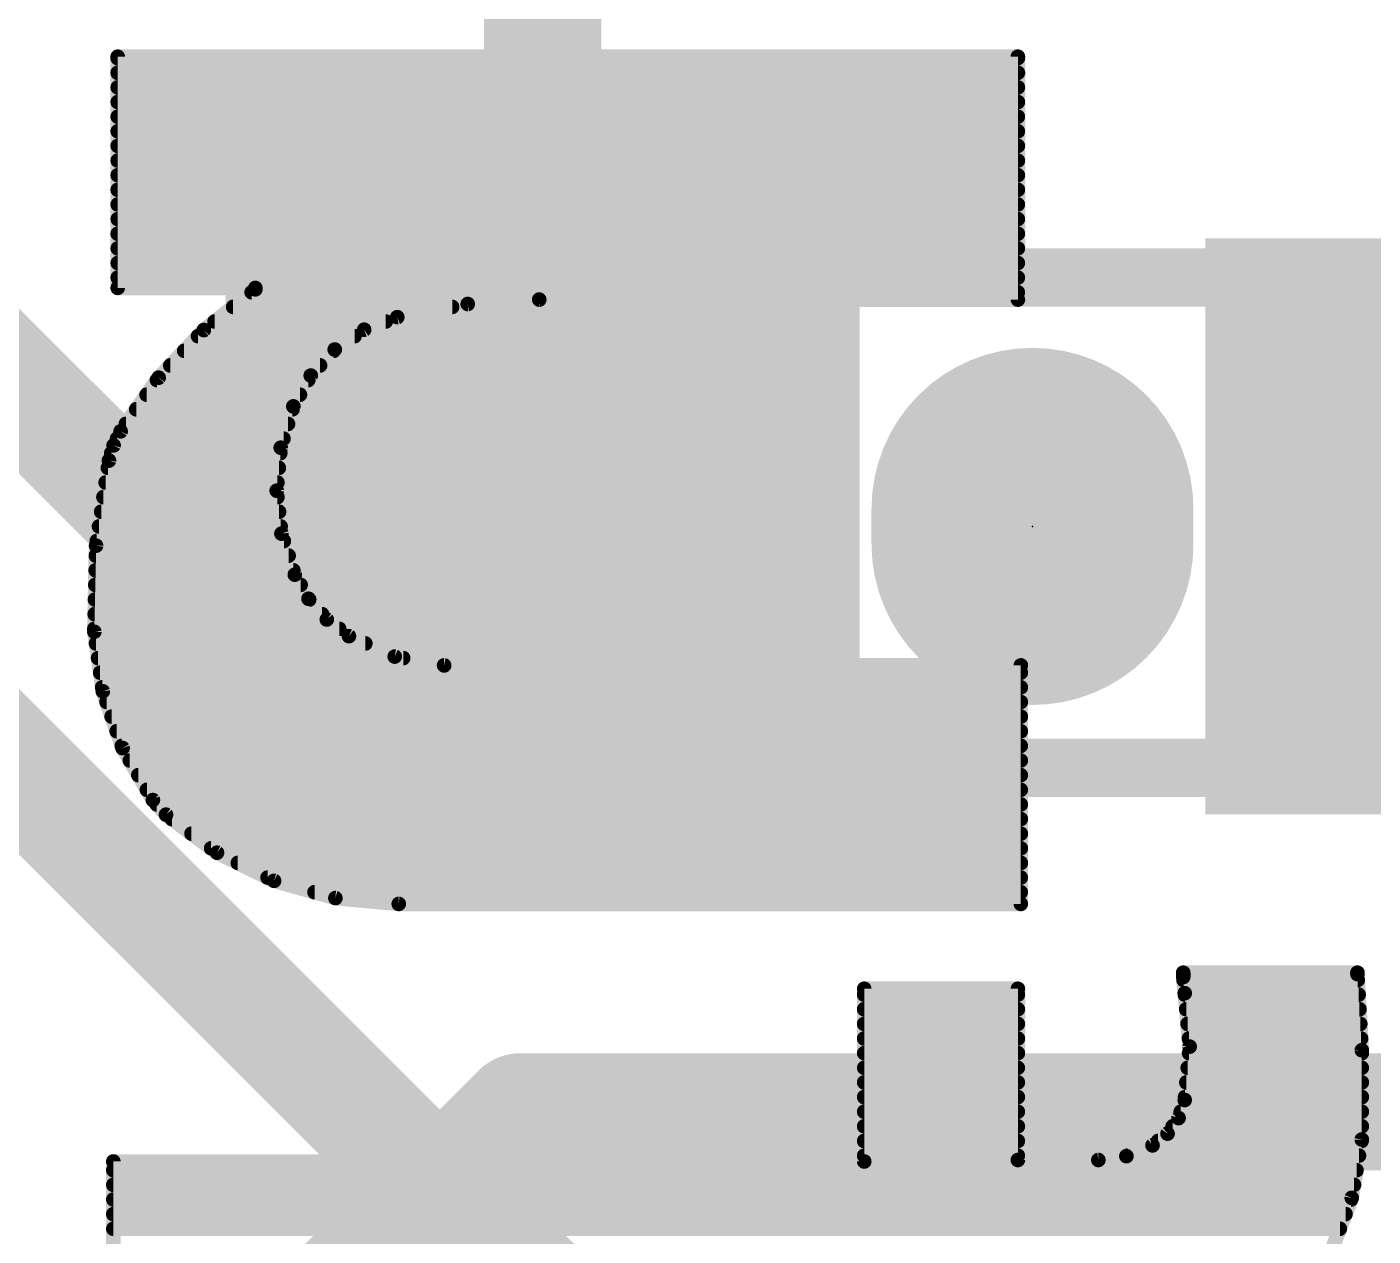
# Model space of a CAD drawing. Extents: x -3.8 to 20.4, y -39.4 to 28.1.
# Drawn here: x 12.225 to 14.561, y 14.008 to 16.107 of the extents above; entities that cross this region are included whole.
import ezdxf

# ---------------------------------------------------------------- set-up
doc = ezdxf.new("R2010")
doc.units = 0
for name, color, linetype in [('1', 12, 'CONTINUOUS'), ('16', 132, 'CONTINUOUS'), ('21', 41, 'CONTINUOUS'), ('22', 40, 'CONTINUOUS'), ('23', 53, 'CONTINUOUS'), ('51', 53, 'CONTINUOUS')]:
    doc.layers.add(name, color=color, linetype=linetype)

# ---------------------------------------------------------------- blocks, each defined once
blk = doc.blocks.new('RECT')
blk.add_solid([(-0.5, -0.5), (0.5, -0.5), (-0.5, 0.5), (0.5, 0.5)])

msp = doc.modelspace()

# ---------------------------------------------------------------- linework, layer by layer
at = {"layer": '1', "const_width": 0.2032}
for points in [[(13.12, 15.24), (13.12, 19.138)], [(12.065, 15.621), (12.446, 15.24)], [(12.446, 15.24), (13.12, 15.24)], [(13.081, 14.224), (12.7, 13.843)], [(15.875, 14.224), (13.081, 14.224)]]:
    msp.add_lwpolyline(points, dxfattribs=at)
at = {"layer": '1', "const_width": 0.1016}
for points in [[(12.446, 15.2908, 1), (12.446, 15.1892)], [(12.4101, 15.2041, 1), (12.4819, 15.2759)], [(13.12, 15.1892, 1), (13.12, 15.2908)], [(13.0692, 15.24, 1), (13.1708, 15.24)], [(13.081, 14.2748, 1), (13.081, 14.1732)], [(13.1169, 14.1881, 1), (13.0451, 14.2599)]]:
    msp.add_lwpolyline(points, format="xyb", dxfattribs=at)
at = {"layer": '16', "const_width": 0.2032}
msp.add_lwpolyline([(13.6144, 13.4112), (11.5824, 15.4432)], dxfattribs=at)
at = {"layer": '21', "const_width": 0.5588}
msp.add_lwpolyline([(13.97, 15.2705), (13.97, 15.2095)], dxfattribs=at)
at = {"layer": '21', "const_width": 0.2794}
for points in [[(14.1097, 15.2705, 1), (13.8303, 15.2705)], [(13.8303, 15.2095, 1), (14.1097, 15.2095)]]:
    msp.add_lwpolyline(points, format="xyb", dxfattribs=at)
at = {"layer": '22', "const_width": 0.0254}
for points in [[(12.3825, 15.654), (12.3825, 16.0553)], [(12.3825, 16.0553), (13.9446, 16.0553)], [(12.3825, 16.0528), (13.9446, 16.0528)], [(13.9446, 16.0553), (13.9446, 15.6337)], [(12.3825, 16.0274), (13.9446, 16.0274)], [(12.3825, 16.002), (13.9446, 16.002)], [(12.3825, 15.9766), (13.9446, 15.9766)], [(12.3825, 15.9512), (13.9446, 15.9512)], [(12.3825, 15.9258), (13.9446, 15.9258)], [(12.3825, 15.9004), (13.9446, 15.9004)], [(12.3825, 15.875), (13.9446, 15.875)], [(12.3825, 15.8496), (13.9446, 15.8496)], [(12.3825, 15.8242), (13.9446, 15.8242)], [(12.3825, 15.7988), (13.9446, 15.7988)], [(12.3825, 15.7734), (13.9446, 15.7734)], [(12.3825, 15.748), (13.9446, 15.748)], [(12.3825, 15.7226), (13.9446, 15.7226)], [(12.3825, 15.6972), (13.9446, 15.6972)], [(12.3825, 15.6718), (13.9446, 15.6718)], [(12.6213, 15.654), (12.3825, 15.654)], [(12.5319, 15.5808), (12.6213, 15.6515)], [(12.6149, 15.6464), (13.9446, 15.6464)], [(12.6213, 15.6515), (12.6213, 15.654)], [(12.5828, 15.621), (12.9629, 15.621)], [(12.9899, 15.626), (12.8676, 15.6032)], [(13.114, 15.6337), (12.9899, 15.626)], [(13.9446, 15.6337), (13.114, 15.6337)], [(12.5506, 15.5956), (12.8476, 15.5956)], [(12.8676, 15.6032), (12.8101, 15.5814)], [(12.4535, 15.4981), (12.5319, 15.5808)], [(12.5219, 15.5702), (12.7935, 15.5702)], [(12.8101, 15.5814), (12.7592, 15.547)], [(12.7592, 15.547), (12.7175, 15.5018)], [(12.4978, 15.5448), (12.7572, 15.5448)], [(12.4737, 15.5194), (12.7337, 15.5194)], [(12.7175, 15.5018), (12.6873, 15.4483)], [(12.3876, 15.4051), (12.4535, 15.4981)], [(12.4506, 15.494), (12.7131, 15.494)], [(12.4326, 15.4686), (12.6988, 15.4686)], [(12.4146, 15.4432), (12.6857, 15.4432)], [(12.6873, 15.4483), (12.6654, 15.3766)], [(12.3966, 15.4178), (12.678, 15.4178)], [(12.3753, 15.3805), (12.3876, 15.4051)], [(12.3813, 15.3924), (12.6702, 15.3924)], [(12.3673, 15.3543), (12.3753, 15.3805)], [(12.3712, 15.367), (12.6645, 15.367)], [(12.6654, 15.3766), (12.6584, 15.302)], [(12.3449, 15.2065), (12.3673, 15.3543)], [(12.3654, 15.3416), (12.6621, 15.3416)], [(12.3615, 15.3162), (12.6597, 15.3162)], [(12.3577, 15.2908), (12.6596, 15.2908)], [(12.6584, 15.302), (12.6667, 15.2275)], [(12.3538, 15.2654), (12.6625, 15.2654)], [(12.35, 15.24), (12.6653, 15.24)], [(12.6667, 15.2275), (12.6898, 15.1562)], [(12.3419, 15.0571), (12.3449, 15.2065)], [(12.3462, 15.2146), (12.6708, 15.2146)], [(12.3446, 15.1892), (12.6791, 15.1892)], [(12.3441, 15.1638), (12.6873, 15.1638)], [(12.6898, 15.1562), (12.7136, 15.1144)], [(12.3436, 15.1384), (12.6999, 15.1384)], [(12.343, 15.113), (12.7148, 15.113)], [(12.7136, 15.1144), (12.7454, 15.0784)], [(12.3425, 15.0876), (12.7372, 15.0876)], [(12.3566, 14.9538), (12.3419, 15.0571)], [(12.342, 15.0622), (12.7669, 15.0622)], [(12.7454, 15.0784), (12.7838, 15.0495)], [(12.3448, 15.0368), (12.8122, 15.0368)], [(12.7838, 15.0495), (12.8632, 15.014)], [(12.3484, 15.0114), (12.8779, 15.0114)], [(12.8632, 15.014), (12.9489, 14.9987)], [(12.352, 14.986), (13.9497, 14.986)], [(12.9489, 14.9987), (13.9497, 14.9987)], [(13.9497, 14.9987), (13.9497, 14.5847)], [(12.3556, 14.9606), (13.9497, 14.9606)], [(12.3909, 14.8552), (12.3566, 14.9538)], [(12.3631, 14.9352), (13.9497, 14.9352)], [(12.3719, 14.9098), (13.9497, 14.9098)], [(12.3807, 14.8844), (13.9497, 14.8844)], [(12.3896, 14.859), (13.9497, 14.859)], [(12.4435, 14.765), (12.3909, 14.8552)], [(12.4035, 14.8336), (13.9497, 14.8336)], [(12.4183, 14.8082), (13.9497, 14.8082)], [(12.4331, 14.7828), (13.9497, 14.7828)], [(12.4663, 14.7396), (12.4435, 14.765)], [(12.4503, 14.7574), (13.9497, 14.7574)], [(12.5548, 14.6736), (12.4663, 14.7396)], [(12.4765, 14.732), (13.9497, 14.732)], [(12.5105, 14.7066), (13.9497, 14.7066)], [(12.5446, 14.6812), (13.9497, 14.6812)], [(12.6539, 14.6248), (12.5548, 14.6736)], [(12.5909, 14.6558), (13.9497, 14.6558)], [(12.6425, 14.6304), (13.9497, 14.6304)], [(12.7602, 14.5948), (12.6539, 14.6248)], [(12.724, 14.605), (13.9497, 14.605)], [(12.8702, 14.5847), (12.7602, 14.5948)], [(13.9497, 14.5847), (12.8702, 14.5847)], [(14.5339, 14.4653), (14.2316, 14.4653)], [(14.2316, 14.4653), (14.2316, 14.4577)], [(14.2316, 14.4577), (14.2342, 14.4297)], [(14.2321, 14.4526), (14.5345, 14.4526)], [(14.5339, 14.4628), (14.5339, 14.4653)], [(14.5415, 14.3307), (14.5339, 14.4628)], [(13.9446, 14.4374), (13.6779, 14.4374)], [(13.6779, 14.4374), (13.6779, 14.1376)], [(13.6779, 14.4272), (13.9446, 14.4272)], [(13.9446, 14.1402), (13.9446, 14.4374)], [(14.2342, 14.4297), (14.2428, 14.337)], [(14.2344, 14.4272), (14.536, 14.4272)], [(13.6779, 14.4018), (13.9446, 14.4018)], [(14.2368, 14.4018), (14.5374, 14.4018)], [(13.6779, 14.3764), (13.9446, 14.3764)], [(14.2391, 14.3764), (14.5389, 14.3764)], [(13.6779, 14.351), (13.9446, 14.351)], [(14.2428, 14.337), (14.2342, 14.2443)], [(14.2415, 14.351), (14.5403, 14.351)], [(13.6779, 14.3256), (13.9446, 14.3256)], [(14.2418, 14.3256), (14.5415, 14.3256)], [(14.5415, 14.1757), (14.5415, 14.3307)], [(13.6779, 14.3002), (13.9446, 14.3002)], [(14.2394, 14.3002), (14.5415, 14.3002)], [(13.6779, 14.2748), (13.9446, 14.2748)], [(14.237, 14.2748), (14.5415, 14.2748)], [(13.6779, 14.2494), (13.9446, 14.2494)], [(14.2342, 14.2443), (14.2235, 14.213)], [(14.2347, 14.2494), (14.5415, 14.2494)], [(13.6779, 14.224), (13.9446, 14.224)], [(14.2273, 14.224), (14.5415, 14.224)], [(13.6779, 14.1986), (13.9446, 14.1986)], [(14.2235, 14.213), (14.2043, 14.186)], [(14.2133, 14.1986), (14.5415, 14.1986)], [(13.6779, 14.1732), (13.9446, 14.1732)], [(14.2043, 14.186), (14.1783, 14.1656)], [(14.188, 14.1732), (14.5411, 14.1732)], [(14.5241, 14.0745), (14.5415, 14.1757)], [(13.6779, 14.1478), (13.9446, 14.1478)], [(14.1329, 14.1468), (14.0843, 14.1402)], [(14.1783, 14.1656), (14.1329, 14.1468)], [(14.1353, 14.1478), (14.5367, 14.1478)], [(13.6779, 14.1376), (12.3749, 14.1376)], [(12.3749, 14.1376), (12.3749, 13.7211)], [(12.3749, 14.1224), (14.5323, 14.1224)], [(14.0843, 14.1402), (13.9446, 14.1402)], [(12.3749, 14.097), (14.5279, 14.097)], [(14.4871, 13.9786), (14.5241, 14.0745)], [(12.3749, 14.0716), (14.523, 14.0716)], [(12.3749, 14.0462), (14.5132, 14.0462)], [(12.3749, 14.0208), (14.5034, 14.0208)]]:
    msp.add_lwpolyline(points, dxfattribs=at)
at = {"layer": '22', "const_width": 0.0127}
for points in [[(12.3825, 16.0617, 1), (12.3825, 16.0489)], [(12.3825, 16.0592, 1), (12.3825, 16.0465)], [(12.3888, 16.0553, 1), (12.3762, 16.0553)], [(13.951, 16.0553, 1), (13.9383, 16.0553)], [(13.9446, 16.0489, 1), (13.9446, 16.0617)], [(13.9446, 16.0465, 1), (13.9446, 16.0592)], [(12.3825, 16.0338, 1), (12.3825, 16.021)], [(13.9446, 16.021, 1), (13.9446, 16.0338)], [(12.3825, 16.0084, 1), (12.3825, 15.9957)], [(13.9446, 15.9957, 1), (13.9446, 16.0084)], [(12.3825, 15.983, 1), (12.3825, 15.9703)], [(13.9446, 15.9703, 1), (13.9446, 15.983)], [(12.3825, 15.9575, 1), (12.3825, 15.9449)], [(13.9446, 15.9449, 1), (13.9446, 15.9575)], [(12.3825, 15.9322, 1), (12.3825, 15.9195)], [(13.9446, 15.9195, 1), (13.9446, 15.9322)], [(12.3825, 15.9068, 1), (12.3825, 15.8941)], [(13.9446, 15.8941, 1), (13.9446, 15.9068)], [(12.3825, 15.8813, 1), (12.3825, 15.8687)], [(13.9446, 15.8687, 1), (13.9446, 15.8813)], [(12.3825, 15.8559, 1), (12.3825, 15.8433)], [(13.9446, 15.8433, 1), (13.9446, 15.8559)], [(12.3825, 15.8306, 1), (12.3825, 15.8179)], [(13.9446, 15.8179, 1), (13.9446, 15.8306)], [(12.3825, 15.8051, 1), (12.3825, 15.7925)], [(13.9446, 15.7925, 1), (13.9446, 15.8051)], [(12.3825, 15.7797, 1), (12.3825, 15.7671)], [(13.9446, 15.7671, 1), (13.9446, 15.7797)], [(12.3825, 15.7544, 1), (12.3825, 15.7417)], [(13.9446, 15.7417, 1), (13.9446, 15.7544)], [(12.3825, 15.7289, 1), (12.3825, 15.7163)], [(13.9446, 15.7163, 1), (13.9446, 15.7289)], [(12.3825, 15.7035, 1), (12.3825, 15.6909)], [(13.9446, 15.6909, 1), (13.9446, 15.7035)], [(12.3825, 15.6782, 1), (12.3825, 15.6655)], [(13.9446, 15.6655, 1), (13.9446, 15.6782)], [(12.3825, 15.6603, 1), (12.3825, 15.6477)], [(12.3762, 15.654, 1), (12.3888, 15.654)], [(12.6149, 15.6527, 1), (12.6149, 15.6401)], [(12.6276, 15.654, 1), (12.615, 15.654)], [(12.615, 15.6515, 1), (12.6276, 15.6515)], [(12.6252, 15.6465, 1), (12.6174, 15.6565)], [(12.6213, 15.6477, 1), (12.6213, 15.6603)], [(13.9446, 15.6401, 1), (13.9446, 15.6527)], [(12.5828, 15.6273, 1), (12.5828, 15.6147)], [(12.9629, 15.6147, 1), (12.9629, 15.6273)], [(12.9895, 15.6324, 1), (12.9903, 15.6197)], [(12.991, 15.6198, 1), (12.9887, 15.6323)], [(13.114, 15.6401, 1), (13.114, 15.6274)], [(13.1144, 15.6274, 1), (13.1136, 15.64)], [(13.9383, 15.6337, 1), (13.951, 15.6337)], [(13.9446, 15.6274, 1), (13.9446, 15.6401)], [(12.5506, 15.602, 1), (12.5506, 15.5893)], [(12.8476, 15.5893, 1), (12.8476, 15.602)], [(12.8664, 15.6094, 1), (12.8688, 15.597)], [(12.8699, 15.5973, 1), (12.8653, 15.6091)], [(12.5219, 15.5766, 1), (12.5219, 15.5639)], [(12.528, 15.5858, 1), (12.5359, 15.5758)], [(12.5365, 15.5764, 1), (12.5273, 15.5852)], [(12.7935, 15.5639, 1), (12.7935, 15.5766)], [(12.8079, 15.5873, 1), (12.8124, 15.5755)], [(12.8137, 15.5761, 1), (12.8066, 15.5867)], [(12.7556, 15.5523, 1), (12.7627, 15.5417)], [(12.7639, 15.5427, 1), (12.7545, 15.5513)], [(12.4978, 15.5511, 1), (12.4978, 15.5385)], [(12.7572, 15.5385, 1), (12.7572, 15.5511)], [(12.4737, 15.5258, 1), (12.4737, 15.5131)], [(12.7128, 15.5061, 1), (12.7222, 15.4975)], [(12.723, 15.4987, 1), (12.712, 15.505)], [(12.7337, 15.5131, 1), (12.7337, 15.5258)], [(12.4506, 15.5004, 1), (12.4506, 15.4877)], [(12.4489, 15.5025, 1), (12.4581, 15.4937)], [(12.4587, 15.4944, 1), (12.4483, 15.5018)], [(12.7131, 15.4877, 1), (12.7131, 15.5004)], [(12.4326, 15.4749, 1), (12.4326, 15.4623)], [(12.6988, 15.4623, 1), (12.6988, 15.4749)], [(12.4146, 15.4496, 1), (12.4146, 15.4369)], [(12.6818, 15.4514, 1), (12.6928, 15.4452)], [(12.6934, 15.4464, 1), (12.6812, 15.4502)], [(12.6857, 15.4369, 1), (12.6857, 15.4496)], [(12.3966, 15.4242, 1), (12.3966, 15.4115)], [(12.678, 15.4115, 1), (12.678, 15.4242)], [(12.3813, 15.3987, 1), (12.3813, 15.3861)], [(12.3824, 15.4088, 1), (12.3928, 15.4014)], [(12.3933, 15.4023, 1), (12.3819, 15.4079)], [(12.6702, 15.3861, 1), (12.6702, 15.3987)], [(12.3712, 15.3734, 1), (12.3712, 15.3607)], [(12.3697, 15.3834, 1), (12.381, 15.3777)], [(12.3814, 15.3787, 1), (12.3693, 15.3824)], [(12.6593, 15.3785, 1), (12.6715, 15.3748)], [(12.6717, 15.376, 1), (12.6591, 15.3772)], [(12.6645, 15.3607, 1), (12.6645, 15.3734)], [(12.3654, 15.348, 1), (12.3654, 15.3353)], [(12.3612, 15.3562, 1), (12.3734, 15.3524)], [(12.3736, 15.3533, 1), (12.361, 15.3553)], [(12.6621, 15.3353, 1), (12.6621, 15.348)], [(12.3615, 15.3225, 1), (12.3615, 15.3099)], [(12.6597, 15.3099, 1), (12.6597, 15.3225)], [(12.3577, 15.2972, 1), (12.3577, 15.2845)], [(12.6647, 15.3027, 1), (12.6521, 15.3013)], [(12.6521, 15.3026, 1), (12.6647, 15.3014)], [(12.6596, 15.2845, 1), (12.6596, 15.2972)], [(12.3538, 15.2718, 1), (12.3538, 15.2591)], [(12.6625, 15.2591, 1), (12.6625, 15.2718)], [(12.35, 15.2463, 1), (12.35, 15.2337)], [(12.6727, 15.2295, 1), (12.6606, 15.2255)], [(12.6603, 15.2268, 1), (12.673, 15.2282)], [(12.6653, 15.2337, 1), (12.6653, 15.2463)], [(12.3513, 15.2064, 1), (12.3386, 15.2067)], [(12.3387, 15.2075, 1), (12.3512, 15.2056)], [(12.3462, 15.221, 1), (12.3462, 15.2083)], [(12.6708, 15.2083, 1), (12.6708, 15.221)], [(12.3446, 15.1956, 1), (12.3446, 15.1829)], [(12.6791, 15.1829, 1), (12.6791, 15.1956)], [(12.3441, 15.1701, 1), (12.3441, 15.1575)], [(12.6953, 15.1593, 1), (12.6843, 15.1531)], [(12.6838, 15.1542, 1), (12.6958, 15.1582)], [(12.6873, 15.1575, 1), (12.6873, 15.1701)], [(12.3436, 15.1448, 1), (12.3436, 15.1321)], [(12.6999, 15.1321, 1), (12.6999, 15.1448)], [(12.343, 15.1194, 1), (12.343, 15.1067)], [(12.7183, 15.1186, 1), (12.7088, 15.1102)], [(12.7081, 15.1113, 1), (12.7191, 15.1176)], [(12.7148, 15.1067, 1), (12.7148, 15.1194)], [(12.3425, 15.0939, 1), (12.3425, 15.0813)], [(12.7372, 15.0813, 1), (12.7372, 15.0939)], [(12.3482, 15.058, 1), (12.3356, 15.0562)], [(12.342, 15.0686, 1), (12.342, 15.0559)], [(12.7492, 15.0834, 1), (12.7415, 15.0733)], [(12.7406, 15.0742, 1), (12.7501, 15.0826)], [(12.7669, 15.0559, 1), (12.7669, 15.0686)], [(12.3356, 15.0572, 1), (12.3482, 15.057)], [(12.3448, 15.0432, 1), (12.3448, 15.0305)], [(12.7864, 15.0553, 1), (12.7812, 15.0437)], [(12.78, 15.0444, 1), (12.7876, 15.0546)], [(12.8122, 15.0305, 1), (12.8122, 15.0432)], [(12.3484, 15.0177, 1), (12.3484, 15.0051)], [(12.8644, 15.0203, 1), (12.8621, 15.0078)], [(12.8607, 15.0082, 1), (12.8658, 15.0198)], [(12.8779, 15.0051, 1), (12.8779, 15.0177)], [(12.352, 14.9924, 1), (12.352, 14.9797)], [(12.9489, 15.0051, 1), (12.9489, 14.9924)], [(12.9478, 14.9924, 1), (12.95, 15.005)], [(13.956, 14.9987, 1), (13.9434, 14.9987)], [(13.9497, 14.9924, 1), (13.9497, 15.0051)], [(13.9497, 14.9797, 1), (13.9497, 14.9924)], [(12.3556, 14.967, 1), (12.3556, 14.9543)], [(12.3626, 14.9558, 1), (12.3506, 14.9517)], [(12.3503, 14.9529, 1), (12.3629, 14.9547)], [(13.9497, 14.9543, 1), (13.9497, 14.967)], [(12.3631, 14.9415, 1), (12.3631, 14.9289)], [(13.9497, 14.9289, 1), (13.9497, 14.9415)], [(12.3719, 14.9162, 1), (12.3719, 14.9035)], [(13.9497, 14.9035, 1), (13.9497, 14.9162)], [(12.3807, 14.8908, 1), (12.3807, 14.8781)], [(13.9497, 14.8781, 1), (13.9497, 14.8908)], [(12.3896, 14.8653, 1), (12.3896, 14.8527)], [(12.3964, 14.8584, 1), (12.3854, 14.852)], [(12.3849, 14.8531, 1), (12.3969, 14.8573)], [(13.9497, 14.8527, 1), (13.9497, 14.8653)], [(12.4035, 14.8399, 1), (12.4035, 14.8273)], [(13.9497, 14.8273, 1), (13.9497, 14.8399)], [(12.4183, 14.8146, 1), (12.4183, 14.8019)], [(13.9497, 14.8019, 1), (13.9497, 14.8146)], [(12.4331, 14.7891, 1), (12.4331, 14.7765)], [(13.9497, 14.7765, 1), (13.9497, 14.7891)], [(12.4482, 14.7692, 1), (12.4388, 14.7608)], [(12.438, 14.7618, 1), (12.449, 14.7682)], [(12.4503, 14.7637, 1), (12.4503, 14.7511)], [(13.9497, 14.7511, 1), (13.9497, 14.7637)], [(12.4701, 14.7447, 1), (12.4625, 14.7345)], [(12.4616, 14.7354, 1), (12.471, 14.7438)], [(12.4765, 14.7384, 1), (12.4765, 14.7257)], [(13.9497, 14.7257, 1), (13.9497, 14.7384)], [(12.5105, 14.7129, 1), (12.5105, 14.7003)], [(13.9497, 14.7003, 1), (13.9497, 14.7129)], [(12.5446, 14.6875, 1), (12.5446, 14.6749)], [(12.5576, 14.6793, 1), (12.552, 14.6679)], [(12.551, 14.6685, 1), (12.5586, 14.6787)], [(13.9497, 14.6749, 1), (13.9497, 14.6875)], [(12.5909, 14.6622, 1), (12.5909, 14.6495)], [(13.9497, 14.6495, 1), (13.9497, 14.6622)], [(12.6425, 14.6367, 1), (12.6425, 14.6241)], [(12.6556, 14.6309, 1), (12.6522, 14.6186)], [(12.6511, 14.6191, 1), (12.6567, 14.6305)], [(13.9497, 14.6241, 1), (13.9497, 14.6367)], [(12.724, 14.6113, 1), (12.724, 14.5987)], [(12.7608, 14.6011, 1), (12.7596, 14.5885)], [(12.7585, 14.5887, 1), (12.7619, 14.6009)], [(13.9497, 14.5987, 1), (13.9497, 14.6113)], [(12.8702, 14.5911, 1), (12.8702, 14.5784)], [(12.8696, 14.5784, 1), (12.8708, 14.591)], [(13.9434, 14.5847, 1), (13.956, 14.5847)], [(13.9497, 14.5784, 1), (13.9497, 14.5911)], [(14.2316, 14.4717, 1), (14.2316, 14.459)], [(14.2379, 14.4583, 1), (14.2253, 14.4571)], [(14.2379, 14.4653, 1), (14.2253, 14.4653)], [(14.2253, 14.4577, 1), (14.2379, 14.4577)], [(14.2321, 14.4589, 1), (14.2321, 14.4463)], [(14.5402, 14.4632, 1), (14.5276, 14.4624)], [(14.5403, 14.4653, 1), (14.5276, 14.4653)], [(14.5276, 14.4628, 1), (14.5403, 14.4628)], [(14.5339, 14.459, 1), (14.5339, 14.4717)], [(14.5345, 14.4463, 1), (14.5345, 14.4589)], [(13.6843, 14.4374, 1), (13.6716, 14.4374)], [(13.6779, 14.4336, 1), (13.6779, 14.4209)], [(13.6779, 14.4437, 1), (13.6779, 14.4311)], [(13.951, 14.4374, 1), (13.9383, 14.4374)], [(13.9446, 14.4311, 1), (13.9446, 14.4437)], [(13.9446, 14.4209, 1), (13.9446, 14.4336)], [(14.2405, 14.4303, 1), (14.2279, 14.4291)], [(14.2344, 14.4336, 1), (14.2344, 14.4209)], [(14.536, 14.4209, 1), (14.536, 14.4336)], [(13.6779, 14.4082, 1), (13.6779, 14.3955)], [(13.9446, 14.3955, 1), (13.9446, 14.4082)], [(14.2279, 14.4291, 1), (14.2405, 14.4303)], [(14.2368, 14.4082, 1), (14.2368, 14.3955)], [(14.5374, 14.3955, 1), (14.5374, 14.4082)], [(13.6779, 14.3827, 1), (13.6779, 14.3701)], [(13.9446, 14.3701, 1), (13.9446, 14.3827)], [(14.2391, 14.3827, 1), (14.2391, 14.3701)], [(14.5389, 14.3701, 1), (14.5389, 14.3827)], [(13.6779, 14.3574, 1), (13.6779, 14.3447)], [(13.9446, 14.3447, 1), (13.9446, 14.3574)], [(14.2415, 14.3574, 1), (14.2415, 14.3447)], [(14.2491, 14.3364, 1), (14.2365, 14.3376)], [(14.2365, 14.3364, 1), (14.2491, 14.3376)], [(14.5403, 14.3447, 1), (14.5403, 14.3574)], [(13.6779, 14.332, 1), (13.6779, 14.3193)], [(13.9446, 14.3193, 1), (13.9446, 14.332)], [(14.2418, 14.332, 1), (14.2418, 14.3193)], [(14.5479, 14.3307, 1), (14.5352, 14.3307)], [(14.5352, 14.3303, 1), (14.5478, 14.3311)], [(14.5415, 14.3193, 1), (14.5415, 14.332)], [(13.6779, 14.3065, 1), (13.6779, 14.2939)], [(13.9446, 14.2939, 1), (13.9446, 14.3065)], [(14.2394, 14.3065, 1), (14.2394, 14.2939)], [(14.5415, 14.2939, 1), (14.5415, 14.3065)], [(13.6779, 14.2812, 1), (13.6779, 14.2685)], [(13.9446, 14.2685, 1), (13.9446, 14.2812)], [(14.237, 14.2812, 1), (14.237, 14.2685)], [(14.5415, 14.2685, 1), (14.5415, 14.2812)], [(13.6779, 14.2558, 1), (13.6779, 14.2431)], [(13.9446, 14.2431, 1), (13.9446, 14.2558)], [(14.2279, 14.2449, 1), (14.2405, 14.2437)], [(14.2402, 14.2422, 1), (14.2282, 14.2464)], [(14.2347, 14.2558, 1), (14.2347, 14.2431)], [(14.5415, 14.2431, 1), (14.5415, 14.2558)], [(13.6779, 14.2303, 1), (13.6779, 14.2177)], [(13.9446, 14.2177, 1), (13.9446, 14.2303)], [(14.2273, 14.2303, 1), (14.2273, 14.2177)], [(14.5415, 14.2177, 1), (14.5415, 14.2303)], [(13.6779, 14.205, 1), (13.6779, 14.1923)], [(13.9446, 14.1923, 1), (13.9446, 14.205)], [(14.2133, 14.205, 1), (14.2133, 14.1923)], [(14.2175, 14.215, 1), (14.2295, 14.2109)], [(14.2287, 14.2093, 1), (14.2183, 14.2167)], [(14.5415, 14.1923, 1), (14.5415, 14.205)], [(13.6779, 14.1796, 1), (13.6779, 14.1669)], [(13.9446, 14.1669, 1), (13.9446, 14.1796)], [(14.188, 14.1796, 1), (14.188, 14.1669)], [(14.1992, 14.1897, 1), (14.2095, 14.1823)], [(14.2083, 14.181, 1), (14.2004, 14.191)], [(14.5478, 14.1746, 1), (14.5352, 14.1768)], [(14.5352, 14.1757, 1), (14.5479, 14.1757)], [(14.5411, 14.1669, 1), (14.5411, 14.1796)], [(13.6779, 14.1541, 1), (13.6779, 14.1415)], [(13.9446, 14.1415, 1), (13.9446, 14.1541)], [(14.1305, 14.1527, 1), (14.1354, 14.141)], [(14.1353, 14.1541, 1), (14.1353, 14.1415)], [(14.1338, 14.1405, 1), (14.1321, 14.1531)], [(14.1744, 14.1706, 1), (14.1822, 14.1606)], [(14.1807, 14.1597, 1), (14.1759, 14.1715)], [(14.5367, 14.1415, 1), (14.5367, 14.1541)], [(12.3749, 14.144, 1), (12.3749, 14.1313)], [(12.3749, 14.1288, 1), (12.3749, 14.1161)], [(12.3812, 14.1376, 1), (12.3686, 14.1376)], [(13.6716, 14.1376, 1), (13.6843, 14.1376)], [(13.6779, 14.1313, 1), (13.6779, 14.144)], [(13.9383, 14.1402, 1), (13.951, 14.1402)], [(13.9446, 14.1465, 1), (13.9446, 14.1339)], [(14.0834, 14.1465, 1), (14.0852, 14.1339)], [(14.0843, 14.1339, 1), (14.0843, 14.1465)], [(14.5323, 14.1161, 1), (14.5323, 14.1288)], [(12.3749, 14.1034, 1), (12.3749, 14.0907)], [(14.53, 14.0722, 1), (14.5181, 14.0768)], [(14.5279, 14.0907, 1), (14.5279, 14.1034)], [(12.3749, 14.0779, 1), (12.3749, 14.0653)], [(14.5178, 14.0756, 1), (14.5303, 14.0734)], [(14.523, 14.0653, 1), (14.523, 14.0779)], [(12.3749, 14.0526, 1), (12.3749, 14.0399)], [(14.5132, 14.0399, 1), (14.5132, 14.0526)], [(12.3749, 14.0272, 1), (12.3749, 14.0145)], [(14.5034, 14.0145, 1), (14.5034, 14.0272)]]:
    msp.add_lwpolyline(points, format="xyb", dxfattribs=at)
at = {"layer": '23'}
msp.add_point((13.97, 15.24), dxfattribs=at)
at = {"layer": '51', "const_width": 0.1016}
for points in [[(13.614, 15.672), (14.326, 15.672)], [(13.614, 14.821), (14.326, 14.821)]]:
    msp.add_lwpolyline(points, dxfattribs=at)
at = {"layer": '51', "const_width": 0.0508}
for points in [[(13.614, 15.6974, 1), (13.614, 15.6466)], [(14.326, 15.6466, 1), (14.326, 15.6974)], [(13.614, 14.8464, 1), (13.614, 14.7956)], [(14.326, 14.7956, 1), (14.326, 14.8464)]]:
    msp.add_lwpolyline(points, format="xyb", dxfattribs=at)

# ---------------------------------------------------------------- block references
at = {"layer": '1', "xscale": 1.1}
for p in [(13.12, 15.24), (14.82, 15.24)]:
    msp.add_blockref('RECT', p, dxfattribs=at)
at = {"layer": '51', "xscale": 0.5001, "yscale": 0.95}
for p in [(13.3819, 15.2451), (14.5503, 15.2451)]:
    msp.add_blockref('RECT', p, dxfattribs=at)

doc.saveas('drawing.dxf')
